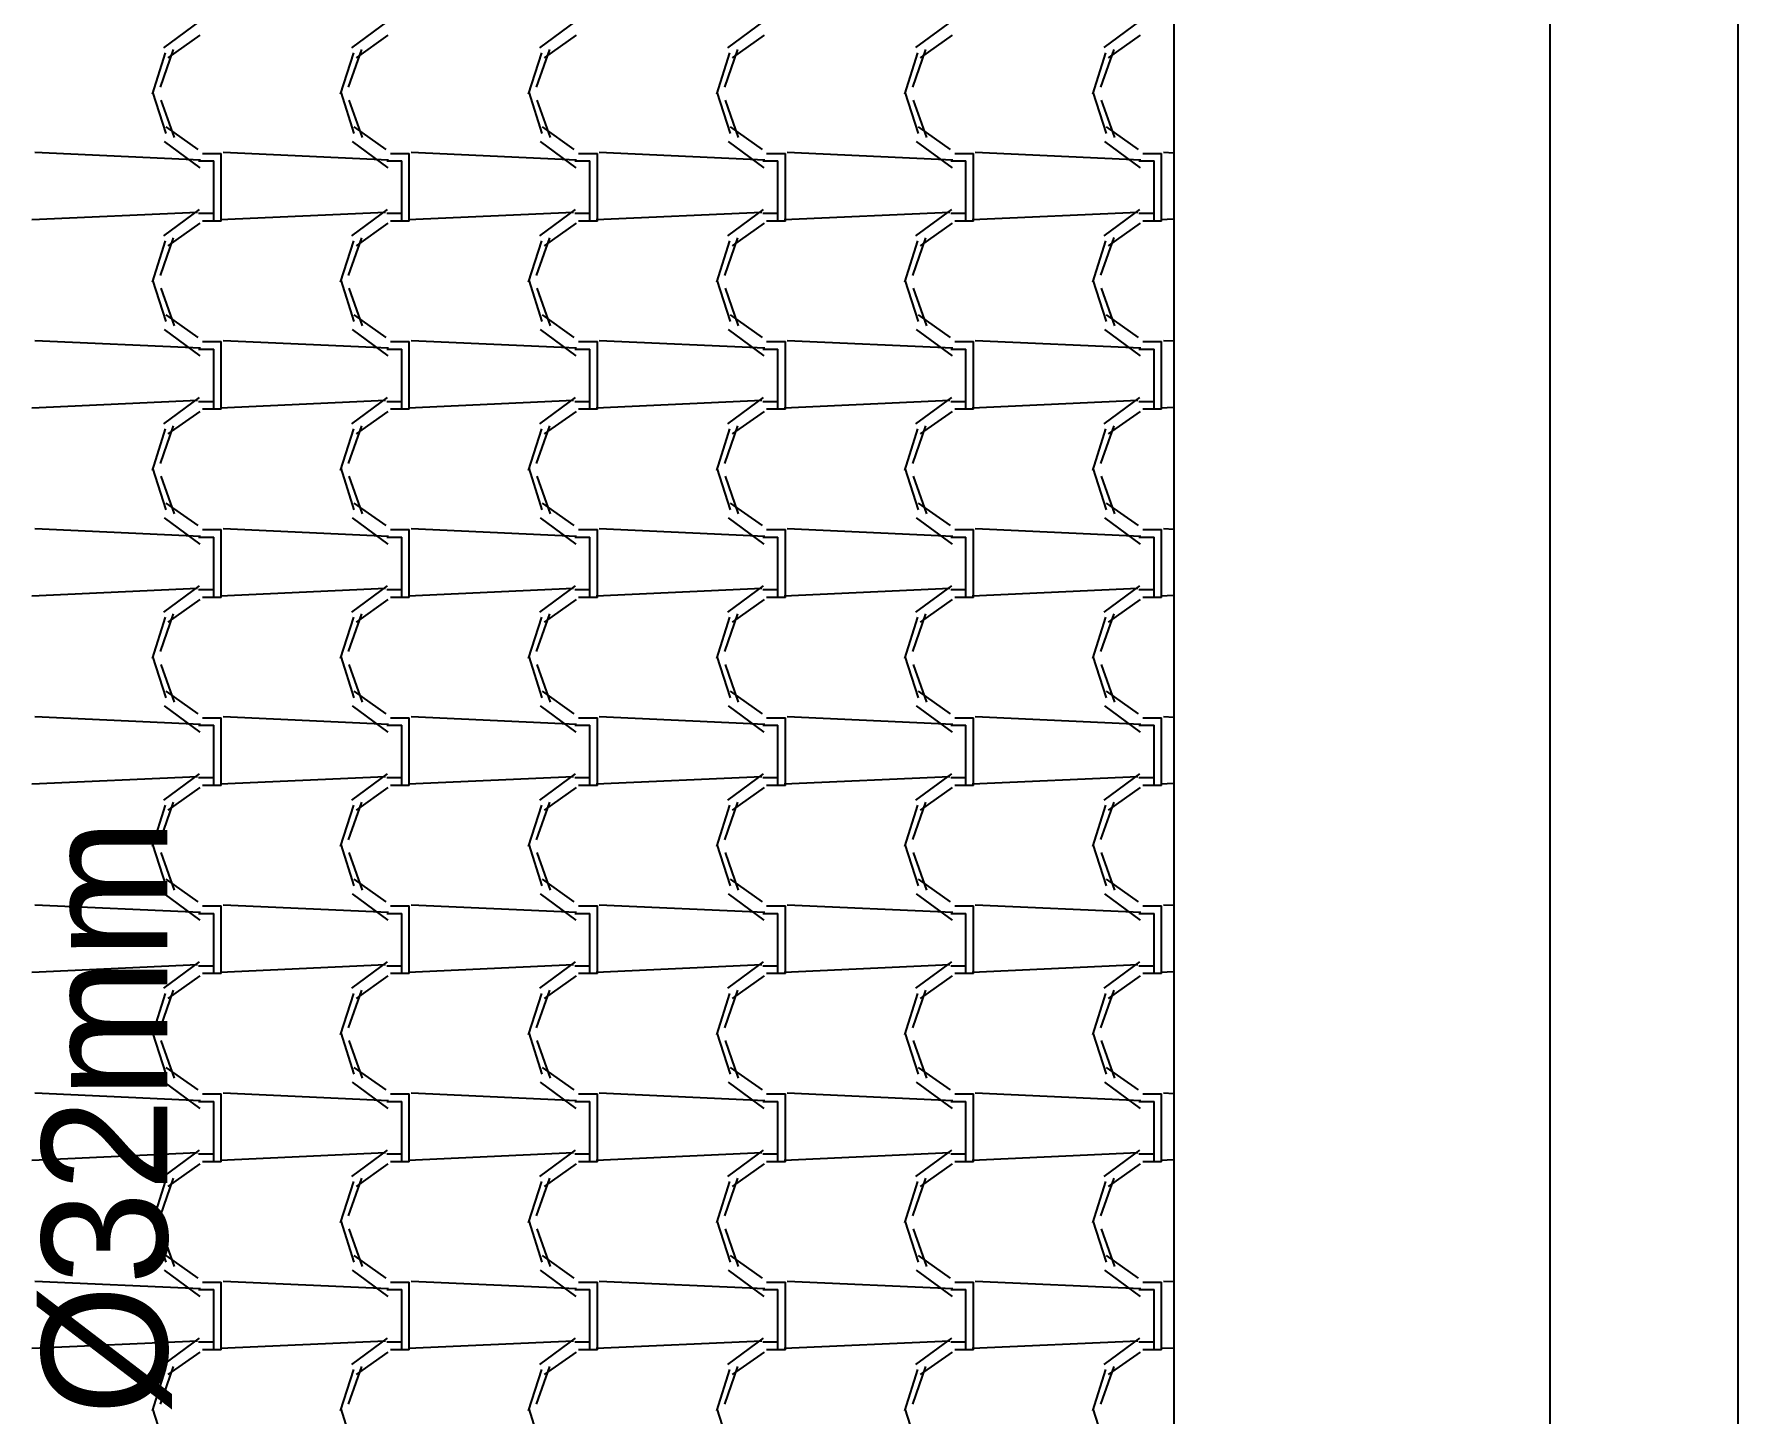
# Model space of a CAD drawing. Header units: millimetres. Extents: x -336 to -33, y -135 to 770.
# Drawn here: x -302.776 to -300.058, y 729.407 to 731.607 of the extents above; entities that cross this region are included whole.
import ezdxf
from ezdxf.enums import TextEntityAlignment as Align

# ---------------------------------------------------------------- set-up
doc = ezdxf.new("R2010")
doc.units = ezdxf.units.MM
doc.header["$LTSCALE"] = 50
doc.header["$MEASUREMENT"] = 0
doc.layers.add('-HIDRO', color=8, linetype='CONTINUOUS')
doc.layers.add('TEXTO', color=4, linetype='CONTINUOUS')

msp = doc.modelspace()

# ---------------------------------------------------------------- linework, layer by layer
at = {"layer": '-HIDRO', "linetype": 'Continuous'}
for p, q in [((-300.058, 733.1161), (-300.058, 726.4028)), ((-300.958, 732.8161), (-300.958, 719.1028)), ((-300.358, 732.8161), (-300.358, 719.1028)), ((-302.5127, 731.6274), (-302.5697, 731.5854)), ((-302.2127, 731.6274), (-302.2697, 731.5854)), ((-301.9127, 731.6274), (-301.9697, 731.5854)), ((-301.6127, 731.6274), (-301.6697, 731.5854)), ((-301.3127, 731.6275), (-301.3697, 731.5855)), ((-301.0127, 731.6275), (-301.0697, 731.5855)), ((-302.5114, 731.6054), (-302.5624, 731.5694)), ((-302.2114, 731.6054), (-302.2624, 731.5694)), ((-301.9114, 731.6054), (-301.9624, 731.5694)), ((-301.6114, 731.6054), (-301.6624, 731.5694)), ((-301.3114, 731.6054), (-301.3624, 731.5694)), ((-301.0114, 731.6054), (-301.0624, 731.5694)), ((-302.5666, 731.5774), (-302.5876, 731.5114)), ((-302.5538, 731.5824), (-302.5748, 731.5224)), ((-302.2666, 731.5774), (-302.2876, 731.5114)), ((-302.2538, 731.5824), (-302.2748, 731.5224)), ((-301.9666, 731.5774), (-301.9876, 731.5114)), ((-301.9538, 731.5824), (-301.9748, 731.5224)), ((-301.6666, 731.5774), (-301.6876, 731.5114)), ((-301.6538, 731.5824), (-301.6748, 731.5224)), ((-301.3666, 731.5774), (-301.3876, 731.5114)), ((-301.3538, 731.5824), (-301.3748, 731.5224)), ((-301.0666, 731.5774), (-301.0876, 731.5114)), ((-301.0538, 731.5824), (-301.0748, 731.5224)), ((-302.5868, 731.5147), (-302.5658, 731.4487)), ((-302.2868, 731.5147), (-302.2658, 731.4487)), ((-301.9868, 731.5147), (-301.9658, 731.4487)), ((-301.6868, 731.5147), (-301.6658, 731.4487)), ((-301.3868, 731.5147), (-301.3658, 731.4487)), ((-301.0868, 731.5147), (-301.0658, 731.4487)), ((-302.5737, 731.502), (-302.5527, 731.442)), ((-302.2737, 731.502), (-302.2527, 731.442)), ((-301.9737, 731.502), (-301.9527, 731.442)), ((-301.6737, 731.502), (-301.6527, 731.442)), ((-301.3736, 731.502), (-301.3526, 731.442)), ((-301.0736, 731.502), (-301.0526, 731.442)), ((-302.5657, 731.4593), (-302.5147, 731.4233)), ((-302.2657, 731.4593), (-302.2147, 731.4233)), ((-301.9657, 731.4593), (-301.9147, 731.4233)), ((-301.6657, 731.4593), (-301.6147, 731.4233)), ((-301.3657, 731.4593), (-301.3147, 731.4233)), ((-301.0657, 731.4593), (-301.0147, 731.4233)), ((-302.5686, 731.4359), (-302.5116, 731.3939)), ((-302.2686, 731.4359), (-302.2116, 731.3939)), ((-301.9686, 731.4359), (-301.9116, 731.3939)), ((-301.6686, 731.4359), (-301.6116, 731.3939)), ((-301.3686, 731.4359), (-301.3116, 731.3939)), ((-301.0686, 731.4359), (-301.0116, 731.3939)), ((-302.5105, 731.4061), (-302.7745, 731.4181)), ((-302.5134, 731.4049), (-302.4894, 731.4049)), ((-302.5074, 731.4169), (-302.4774, 731.4169)), ((-302.4894, 731.3209), (-302.4894, 731.4049)), ((-302.4774, 731.3209), (-302.4774, 731.4169)), ((-302.2105, 731.4061), (-302.4745, 731.4181)), ((-302.2134, 731.4049), (-302.1894, 731.4049)), ((-302.2074, 731.4169), (-302.1774, 731.4169)), ((-302.1894, 731.3209), (-302.1894, 731.4049)), ((-302.1774, 731.3209), (-302.1774, 731.4169)), ((-301.9105, 731.4061), (-302.1745, 731.4181)), ((-301.9134, 731.4049), (-301.8894, 731.4049)), ((-301.9074, 731.4169), (-301.8774, 731.4169)), ((-301.8894, 731.3209), (-301.8894, 731.4049)), ((-301.8774, 731.3209), (-301.8774, 731.4169)), ((-301.6105, 731.4061), (-301.8745, 731.4181)), ((-301.6134, 731.4049), (-301.5894, 731.4049)), ((-301.6074, 731.4169), (-301.5774, 731.4169)), ((-301.5894, 731.3209), (-301.5894, 731.4049)), ((-301.5774, 731.3209), (-301.5774, 731.4169)), ((-301.3105, 731.4061), (-301.5745, 731.4181)), ((-301.3134, 731.4049), (-301.2894, 731.4049)), ((-301.3074, 731.4169), (-301.2774, 731.4169)), ((-301.2894, 731.3209), (-301.2894, 731.4049)), ((-301.2774, 731.3209), (-301.2774, 731.4169)), ((-301.0105, 731.4061), (-301.2745, 731.4181)), ((-301.0134, 731.4049), (-300.9894, 731.4049)), ((-301.0074, 731.4169), (-300.9774, 731.4169)), ((-300.9894, 731.3209), (-300.9894, 731.4049)), ((-300.9774, 731.3209), (-300.9774, 731.4169)), ((-300.958, 731.4173), (-300.9745, 731.4181)), ((-302.5153, 731.3228), (-302.7793, 731.3108)), ((-302.5127, 731.3274), (-302.5697, 731.2854)), ((-302.4894, 731.3209), (-302.5134, 731.3209)), ((-302.4894, 731.3089), (-302.4894, 731.3209)), ((-302.2153, 731.3228), (-302.4793, 731.3108)), ((-302.4774, 731.3089), (-302.4774, 731.3209)), ((-302.2127, 731.3274), (-302.2697, 731.2854)), ((-302.1894, 731.3209), (-302.2134, 731.3209)), ((-302.1894, 731.3089), (-302.1894, 731.3209)), ((-301.9153, 731.3228), (-302.1793, 731.3108)), ((-302.1774, 731.3089), (-302.1774, 731.3209)), ((-301.9127, 731.3274), (-301.9697, 731.2854)), ((-301.8894, 731.3209), (-301.9134, 731.3209)), ((-301.8894, 731.3089), (-301.8894, 731.3209)), ((-301.6153, 731.3228), (-301.8793, 731.3108)), ((-301.8774, 731.3089), (-301.8774, 731.3209)), ((-301.6127, 731.3275), (-301.6697, 731.2855)), ((-301.5894, 731.3209), (-301.6134, 731.3209)), ((-301.5894, 731.3089), (-301.5894, 731.3209)), ((-301.3153, 731.3228), (-301.5793, 731.3108)), ((-301.5774, 731.3089), (-301.5774, 731.3209)), ((-301.3127, 731.3275), (-301.3697, 731.2855)), ((-301.2894, 731.3209), (-301.3134, 731.3209)), ((-301.2894, 731.3089), (-301.2894, 731.3209)), ((-301.0153, 731.3228), (-301.2793, 731.3108)), ((-301.2774, 731.3089), (-301.2774, 731.3209)), ((-301.0127, 731.3275), (-301.0697, 731.2855)), ((-300.9894, 731.3209), (-301.0134, 731.3209)), ((-300.9894, 731.3089), (-300.9894, 731.3209)), ((-300.9774, 731.3089), (-300.9774, 731.3209)), ((-302.5114, 731.3054), (-302.5624, 731.2694)), ((-302.4774, 731.3089), (-302.5074, 731.3089)), ((-302.2114, 731.3054), (-302.2624, 731.2694)), ((-302.1774, 731.3089), (-302.2074, 731.3089)), ((-301.9114, 731.3054), (-301.9624, 731.2694)), ((-301.8774, 731.3089), (-301.9074, 731.3089)), ((-301.6114, 731.3054), (-301.6624, 731.2694)), ((-301.5774, 731.3089), (-301.6074, 731.3089)), ((-301.3114, 731.3054), (-301.3624, 731.2694)), ((-301.2774, 731.3089), (-301.3074, 731.3089)), ((-301.0114, 731.3054), (-301.0624, 731.2694)), ((-300.9774, 731.3089), (-301.0074, 731.3089)), ((-300.958, 731.3118), (-300.9793, 731.3108)), ((-302.5666, 731.2774), (-302.5876, 731.2114)), ((-302.5538, 731.2824), (-302.5748, 731.2224)), ((-302.2666, 731.2774), (-302.2876, 731.2114)), ((-302.2538, 731.2824), (-302.2748, 731.2224)), ((-301.9666, 731.2774), (-301.9876, 731.2114)), ((-301.9538, 731.2824), (-301.9748, 731.2224)), ((-301.6666, 731.2774), (-301.6876, 731.2114)), ((-301.6538, 731.2824), (-301.6748, 731.2224)), ((-301.3666, 731.2774), (-301.3876, 731.2114)), ((-301.3538, 731.2824), (-301.3748, 731.2224)), ((-301.0666, 731.2774), (-301.0876, 731.2114)), ((-301.0538, 731.2825), (-301.0748, 731.2225)), ((-302.5868, 731.2147), (-302.5658, 731.1487)), ((-302.2868, 731.2147), (-302.2658, 731.1487)), ((-301.9868, 731.2147), (-301.9658, 731.1487)), ((-301.6868, 731.2147), (-301.6658, 731.1487)), ((-301.3868, 731.2147), (-301.3658, 731.1487)), ((-301.0868, 731.2147), (-301.0658, 731.1487)), ((-302.5737, 731.202), (-302.5527, 731.142)), ((-302.2737, 731.202), (-302.2527, 731.142)), ((-301.9737, 731.202), (-301.9527, 731.142)), ((-301.6737, 731.202), (-301.6527, 731.142)), ((-301.3736, 731.202), (-301.3526, 731.142)), ((-301.0736, 731.202), (-301.0526, 731.142)), ((-302.5657, 731.1593), (-302.5147, 731.1233)), ((-302.2657, 731.1593), (-302.2147, 731.1233)), ((-301.9657, 731.1593), (-301.9147, 731.1233)), ((-301.6657, 731.1593), (-301.6147, 731.1233)), ((-301.3657, 731.1593), (-301.3147, 731.1233)), ((-301.0657, 731.1593), (-301.0147, 731.1233)), ((-302.5686, 731.1359), (-302.5116, 731.0939)), ((-302.2686, 731.1359), (-302.2116, 731.0939)), ((-301.9686, 731.1359), (-301.9116, 731.0939)), ((-301.6686, 731.1359), (-301.6116, 731.0939)), ((-301.3686, 731.1359), (-301.3116, 731.0939)), ((-301.0686, 731.1359), (-301.0116, 731.0939)), ((-302.5105, 731.1061), (-302.7745, 731.1181)), ((-302.5134, 731.1049), (-302.4894, 731.1049)), ((-302.5074, 731.1169), (-302.4774, 731.1169)), ((-302.4894, 731.0209), (-302.4894, 731.1049)), ((-302.4774, 731.0209), (-302.4774, 731.1169)), ((-302.2105, 731.1061), (-302.4745, 731.1181)), ((-302.2134, 731.1049), (-302.1894, 731.1049)), ((-302.2074, 731.1169), (-302.1774, 731.1169)), ((-302.1894, 731.0209), (-302.1894, 731.1049)), ((-302.1774, 731.0209), (-302.1774, 731.1169)), ((-301.9105, 731.1061), (-302.1745, 731.1181)), ((-301.9134, 731.1049), (-301.8894, 731.1049)), ((-301.9074, 731.1169), (-301.8774, 731.1169)), ((-301.8894, 731.0209), (-301.8894, 731.1049)), ((-301.8774, 731.0209), (-301.8774, 731.1169)), ((-301.6105, 731.1061), (-301.8745, 731.1181)), ((-301.6134, 731.1049), (-301.5894, 731.1049)), ((-301.6074, 731.1169), (-301.5774, 731.1169)), ((-301.5894, 731.0209), (-301.5894, 731.1049)), ((-301.5774, 731.0209), (-301.5774, 731.1169)), ((-301.3105, 731.1061), (-301.5745, 731.1181)), ((-301.3134, 731.1049), (-301.2894, 731.1049)), ((-301.3074, 731.1169), (-301.2774, 731.1169)), ((-301.2894, 731.0209), (-301.2894, 731.1049)), ((-301.2774, 731.0209), (-301.2774, 731.1169)), ((-301.0105, 731.1061), (-301.2745, 731.1181)), ((-301.0134, 731.1049), (-300.9894, 731.1049)), ((-301.0074, 731.1169), (-300.9774, 731.1169)), ((-300.9894, 731.0209), (-300.9894, 731.1049)), ((-300.9774, 731.0209), (-300.9774, 731.1169)), ((-300.958, 731.1173), (-300.9745, 731.1181)), ((-302.5153, 731.0228), (-302.7793, 731.0108)), ((-302.5127, 731.0274), (-302.5697, 730.9854)), ((-302.4894, 731.0209), (-302.5134, 731.0209)), ((-302.4894, 731.0089), (-302.4894, 731.0209)), ((-302.2153, 731.0228), (-302.4793, 731.0108)), ((-302.4774, 731.0089), (-302.4774, 731.0209)), ((-302.2127, 731.0274), (-302.2697, 730.9854)), ((-302.1894, 731.0209), (-302.2134, 731.0209)), ((-302.1894, 731.0089), (-302.1894, 731.0209)), ((-301.9153, 731.0228), (-302.1793, 731.0108)), ((-302.1774, 731.0089), (-302.1774, 731.0209)), ((-301.9127, 731.0275), (-301.9697, 730.9855)), ((-301.8894, 731.0209), (-301.9134, 731.0209)), ((-301.8894, 731.0089), (-301.8894, 731.0209)), ((-301.6153, 731.0228), (-301.8793, 731.0108)), ((-301.8774, 731.0089), (-301.8774, 731.0209)), ((-301.6127, 731.0275), (-301.6697, 730.9855)), ((-301.5894, 731.0209), (-301.6134, 731.0209)), ((-301.5894, 731.0089), (-301.5894, 731.0209)), ((-301.3153, 731.0228), (-301.5793, 731.0108)), ((-301.5774, 731.0089), (-301.5774, 731.0209)), ((-301.3127, 731.0275), (-301.3697, 730.9855)), ((-301.2894, 731.0209), (-301.3134, 731.0209)), ((-301.2894, 731.0089), (-301.2894, 731.0209)), ((-301.0153, 731.0228), (-301.2793, 731.0108)), ((-301.2774, 731.0089), (-301.2774, 731.0209)), ((-301.0127, 731.0275), (-301.0697, 730.9855)), ((-300.9894, 731.0209), (-301.0134, 731.0209)), ((-300.9894, 731.0089), (-300.9894, 731.0209)), ((-300.9774, 731.0089), (-300.9774, 731.0209)), ((-302.5114, 731.0054), (-302.5624, 730.9694)), ((-302.4774, 731.0089), (-302.5074, 731.0089)), ((-302.2114, 731.0054), (-302.2624, 730.9694)), ((-302.1774, 731.0089), (-302.2074, 731.0089)), ((-301.9114, 731.0054), (-301.9624, 730.9694)), ((-301.8774, 731.0089), (-301.9074, 731.0089)), ((-301.6114, 731.0054), (-301.6624, 730.9694)), ((-301.5774, 731.0089), (-301.6074, 731.0089)), ((-301.3114, 731.0054), (-301.3624, 730.9694)), ((-301.2774, 731.0089), (-301.3074, 731.0089)), ((-301.0114, 731.0054), (-301.0624, 730.9694)), ((-300.9774, 731.0089), (-301.0074, 731.0089)), ((-300.958, 731.0118), (-300.9793, 731.0108)), ((-302.5666, 730.9774), (-302.5876, 730.9114)), ((-302.5538, 730.9824), (-302.5748, 730.9224)), ((-302.2666, 730.9774), (-302.2876, 730.9114)), ((-302.2538, 730.9824), (-302.2748, 730.9224)), ((-301.9666, 730.9774), (-301.9876, 730.9114)), ((-301.9538, 730.9824), (-301.9748, 730.9224)), ((-301.6666, 730.9774), (-301.6876, 730.9114)), ((-301.6538, 730.9824), (-301.6748, 730.9224)), ((-301.3666, 730.9774), (-301.3876, 730.9114)), ((-301.3538, 730.9824), (-301.3748, 730.9224)), ((-301.0666, 730.9774), (-301.0876, 730.9114)), ((-301.0538, 730.9825), (-301.0748, 730.9225)), ((-302.5868, 730.9147), (-302.5658, 730.8487)), ((-302.2868, 730.9147), (-302.2658, 730.8487)), ((-301.9868, 730.9147), (-301.9658, 730.8487)), ((-301.6868, 730.9147), (-301.6658, 730.8487)), ((-301.3868, 730.9147), (-301.3658, 730.8487)), ((-301.0868, 730.9147), (-301.0658, 730.8487)), ((-302.5737, 730.902), (-302.5527, 730.842)), ((-302.2737, 730.902), (-302.2527, 730.842)), ((-301.9737, 730.902), (-301.9527, 730.842)), ((-301.6737, 730.902), (-301.6527, 730.842)), ((-301.3736, 730.902), (-301.3526, 730.842)), ((-301.0736, 730.902), (-301.0526, 730.842)), ((-302.5657, 730.8593), (-302.5147, 730.8233)), ((-302.2657, 730.8593), (-302.2147, 730.8233)), ((-301.9657, 730.8593), (-301.9147, 730.8233)), ((-301.6657, 730.8593), (-301.6147, 730.8233)), ((-301.3657, 730.8593), (-301.3147, 730.8233)), ((-301.0657, 730.8593), (-301.0147, 730.8233)), ((-302.5686, 730.8359), (-302.5116, 730.7939)), ((-302.2686, 730.8359), (-302.2116, 730.7939)), ((-301.9686, 730.8359), (-301.9116, 730.7939)), ((-301.6686, 730.8359), (-301.6116, 730.7939)), ((-301.3686, 730.8359), (-301.3116, 730.7939)), ((-301.0686, 730.8359), (-301.0116, 730.7939)), ((-302.5105, 730.8061), (-302.7745, 730.8181)), ((-302.5134, 730.8049), (-302.4894, 730.8049)), ((-302.5074, 730.8169), (-302.4774, 730.8169)), ((-302.4894, 730.7209), (-302.4894, 730.8049)), ((-302.4774, 730.7209), (-302.4774, 730.8169)), ((-302.2105, 730.8061), (-302.4745, 730.8181)), ((-302.2134, 730.8049), (-302.1894, 730.8049)), ((-302.2074, 730.8169), (-302.1774, 730.8169)), ((-302.1894, 730.7209), (-302.1894, 730.8049)), ((-302.1774, 730.7209), (-302.1774, 730.8169)), ((-301.9105, 730.8061), (-302.1745, 730.8181)), ((-301.9134, 730.8049), (-301.8894, 730.8049)), ((-301.9074, 730.8169), (-301.8774, 730.8169)), ((-301.8894, 730.7209), (-301.8894, 730.8049)), ((-301.8774, 730.7209), (-301.8774, 730.8169)), ((-301.6105, 730.8061), (-301.8745, 730.8181)), ((-301.6134, 730.8049), (-301.5894, 730.8049)), ((-301.6074, 730.8169), (-301.5774, 730.8169)), ((-301.5894, 730.7209), (-301.5894, 730.8049)), ((-301.5774, 730.7209), (-301.5774, 730.8169)), ((-301.3105, 730.8061), (-301.5745, 730.8181)), ((-301.3134, 730.8049), (-301.2894, 730.8049)), ((-301.3074, 730.8169), (-301.2774, 730.8169)), ((-301.2894, 730.7209), (-301.2894, 730.8049)), ((-301.2774, 730.7209), (-301.2774, 730.8169)), ((-301.0105, 730.8061), (-301.2745, 730.8181)), ((-301.0134, 730.8049), (-300.9894, 730.8049)), ((-301.0074, 730.8169), (-300.9774, 730.8169)), ((-300.9894, 730.7209), (-300.9894, 730.8049)), ((-300.9774, 730.7209), (-300.9774, 730.8169)), ((-300.958, 730.8173), (-300.9745, 730.8181)), ((-302.5153, 730.7228), (-302.7793, 730.7108)), ((-302.5127, 730.7275), (-302.5697, 730.6855)), ((-302.4894, 730.7209), (-302.5134, 730.7209)), ((-302.4894, 730.7089), (-302.4894, 730.7209)), ((-302.2153, 730.7228), (-302.4793, 730.7108)), ((-302.4774, 730.7089), (-302.4774, 730.7209)), ((-302.2127, 730.7275), (-302.2697, 730.6855)), ((-302.1894, 730.7209), (-302.2134, 730.7209)), ((-302.1894, 730.7089), (-302.1894, 730.7209)), ((-301.9153, 730.7228), (-302.1793, 730.7108)), ((-302.1774, 730.7089), (-302.1774, 730.7209)), ((-301.9127, 730.7275), (-301.9697, 730.6855)), ((-301.8894, 730.7209), (-301.9134, 730.7209)), ((-301.8894, 730.7089), (-301.8894, 730.7209)), ((-301.6153, 730.7228), (-301.8793, 730.7108)), ((-301.8774, 730.7089), (-301.8774, 730.7209)), ((-301.6127, 730.7275), (-301.6697, 730.6855)), ((-301.5894, 730.7209), (-301.6134, 730.7209)), ((-301.5894, 730.7089), (-301.5894, 730.7209)), ((-301.3153, 730.7228), (-301.5793, 730.7108)), ((-301.5774, 730.7089), (-301.5774, 730.7209)), ((-301.3127, 730.7275), (-301.3697, 730.6855)), ((-301.2894, 730.7209), (-301.3134, 730.7209)), ((-301.2894, 730.7089), (-301.2894, 730.7209)), ((-301.0153, 730.7228), (-301.2793, 730.7108)), ((-301.2774, 730.7089), (-301.2774, 730.7209)), ((-301.0127, 730.7275), (-301.0697, 730.6855)), ((-300.9894, 730.7209), (-301.0134, 730.7209)), ((-300.9894, 730.7089), (-300.9894, 730.7209)), ((-300.9774, 730.7089), (-300.9774, 730.7209)), ((-302.5114, 730.7054), (-302.5624, 730.6694)), ((-302.4774, 730.7089), (-302.5074, 730.7089)), ((-302.2114, 730.7054), (-302.2624, 730.6694)), ((-302.1774, 730.7089), (-302.2074, 730.7089)), ((-301.9114, 730.7054), (-301.9624, 730.6694)), ((-301.8774, 730.7089), (-301.9074, 730.7089)), ((-301.6114, 730.7054), (-301.6624, 730.6694)), ((-301.5774, 730.7089), (-301.6074, 730.7089)), ((-301.3114, 730.7054), (-301.3624, 730.6694)), ((-301.2774, 730.7089), (-301.3074, 730.7089)), ((-301.0114, 730.7054), (-301.0624, 730.6694)), ((-300.9774, 730.7089), (-301.0074, 730.7089)), ((-300.958, 730.7118), (-300.9793, 730.7108)), ((-302.5666, 730.6774), (-302.5876, 730.6114)), ((-302.5538, 730.6824), (-302.5748, 730.6224)), ((-302.2666, 730.6774), (-302.2876, 730.6114)), ((-302.2538, 730.6824), (-302.2748, 730.6224)), ((-301.9666, 730.6774), (-301.9876, 730.6114)), ((-301.9538, 730.6824), (-301.9748, 730.6224)), ((-301.6666, 730.6774), (-301.6876, 730.6114)), ((-301.6538, 730.6824), (-301.6748, 730.6224)), ((-301.3666, 730.6774), (-301.3876, 730.6114)), ((-301.3538, 730.6824), (-301.3748, 730.6224)), ((-301.0666, 730.6774), (-301.0876, 730.6114)), ((-301.0538, 730.6825), (-301.0748, 730.6225)), ((-302.5868, 730.6147), (-302.5658, 730.5487)), ((-302.2868, 730.6147), (-302.2658, 730.5487)), ((-301.9868, 730.6147), (-301.9658, 730.5487)), ((-301.6868, 730.6147), (-301.6658, 730.5487)), ((-301.3868, 730.6147), (-301.3658, 730.5487)), ((-301.0868, 730.6147), (-301.0658, 730.5487)), ((-302.5737, 730.602), (-302.5527, 730.542)), ((-302.2737, 730.602), (-302.2527, 730.542)), ((-301.9737, 730.602), (-301.9527, 730.542)), ((-301.6737, 730.602), (-301.6527, 730.542)), ((-301.3736, 730.602), (-301.3526, 730.542)), ((-301.0736, 730.602), (-301.0526, 730.542)), ((-302.5657, 730.5593), (-302.5147, 730.5233)), ((-302.2657, 730.5593), (-302.2147, 730.5233)), ((-301.9657, 730.5593), (-301.9147, 730.5233)), ((-301.6657, 730.5593), (-301.6147, 730.5233)), ((-301.3657, 730.5593), (-301.3147, 730.5233)), ((-301.0657, 730.5593), (-301.0147, 730.5233)), ((-302.5686, 730.5359), (-302.5116, 730.4939)), ((-302.2686, 730.5359), (-302.2116, 730.4939)), ((-301.9686, 730.5359), (-301.9116, 730.4939)), ((-301.6686, 730.5359), (-301.6116, 730.4939)), ((-301.3686, 730.5359), (-301.3116, 730.4939)), ((-301.0686, 730.5359), (-301.0116, 730.4939)), ((-302.5105, 730.5061), (-302.7745, 730.5181)), ((-302.5134, 730.5049), (-302.4894, 730.5049)), ((-302.5074, 730.5169), (-302.4774, 730.5169)), ((-302.4894, 730.4209), (-302.4894, 730.5049)), ((-302.4774, 730.4209), (-302.4774, 730.5169)), ((-302.2105, 730.5061), (-302.4745, 730.5181)), ((-302.2134, 730.5049), (-302.1894, 730.5049)), ((-302.2074, 730.5169), (-302.1774, 730.5169)), ((-302.1894, 730.4209), (-302.1894, 730.5049)), ((-302.1774, 730.4209), (-302.1774, 730.5169)), ((-301.9105, 730.5061), (-302.1745, 730.5181)), ((-301.9134, 730.5049), (-301.8894, 730.5049)), ((-301.9074, 730.5169), (-301.8774, 730.5169)), ((-301.8894, 730.4209), (-301.8894, 730.5049)), ((-301.8774, 730.4209), (-301.8774, 730.5169)), ((-301.6105, 730.5061), (-301.8745, 730.5181)), ((-301.6134, 730.5049), (-301.5894, 730.5049)), ((-301.6074, 730.5169), (-301.5774, 730.5169)), ((-301.5894, 730.4209), (-301.5894, 730.5049)), ((-301.5774, 730.4209), (-301.5774, 730.5169)), ((-301.3105, 730.5061), (-301.5745, 730.5181)), ((-301.3134, 730.5049), (-301.2894, 730.5049)), ((-301.3074, 730.5169), (-301.2774, 730.5169)), ((-301.2894, 730.4209), (-301.2894, 730.5049)), ((-301.2774, 730.4209), (-301.2774, 730.5169)), ((-301.0105, 730.5061), (-301.2745, 730.5181)), ((-301.0134, 730.5049), (-300.9894, 730.5049)), ((-301.0074, 730.5169), (-300.9774, 730.5169)), ((-300.9894, 730.4209), (-300.9894, 730.5049)), ((-300.9774, 730.4209), (-300.9774, 730.5169)), ((-300.958, 730.5173), (-300.9745, 730.5181)), ((-302.5153, 730.4228), (-302.7793, 730.4108)), ((-302.5127, 730.4275), (-302.5697, 730.3855)), ((-302.4894, 730.4209), (-302.5134, 730.4209)), ((-302.4894, 730.4089), (-302.4894, 730.4209)), ((-302.2153, 730.4228), (-302.4793, 730.4108)), ((-302.4774, 730.4089), (-302.4774, 730.4209)), ((-302.2127, 730.4275), (-302.2697, 730.3855)), ((-302.1894, 730.4209), (-302.2134, 730.4209)), ((-302.1894, 730.4089), (-302.1894, 730.4209)), ((-301.9153, 730.4228), (-302.1793, 730.4108)), ((-302.1774, 730.4089), (-302.1774, 730.4209)), ((-301.9127, 730.4275), (-301.9697, 730.3855)), ((-301.8894, 730.4209), (-301.9134, 730.4209)), ((-301.8894, 730.4089), (-301.8894, 730.4209)), ((-301.6153, 730.4228), (-301.8793, 730.4108)), ((-301.8774, 730.4089), (-301.8774, 730.4209)), ((-301.6127, 730.4275), (-301.6697, 730.3855)), ((-301.5894, 730.4209), (-301.6134, 730.4209)), ((-301.5894, 730.4089), (-301.5894, 730.4209)), ((-301.3153, 730.4228), (-301.5793, 730.4108)), ((-301.5774, 730.4089), (-301.5774, 730.4209)), ((-301.3127, 730.4275), (-301.3697, 730.3855)), ((-301.2894, 730.4209), (-301.3134, 730.4209)), ((-301.2894, 730.4089), (-301.2894, 730.4209)), ((-301.0153, 730.4228), (-301.2793, 730.4108)), ((-301.2774, 730.4089), (-301.2774, 730.4209)), ((-301.0127, 730.4275), (-301.0697, 730.3855)), ((-300.9894, 730.4209), (-301.0134, 730.4209)), ((-300.9894, 730.4089), (-300.9894, 730.4209)), ((-300.9774, 730.4089), (-300.9774, 730.4209)), ((-302.5114, 730.4054), (-302.5624, 730.3694)), ((-302.4774, 730.4089), (-302.5074, 730.4089)), ((-302.2114, 730.4054), (-302.2624, 730.3694)), ((-302.1774, 730.4089), (-302.2074, 730.4089)), ((-301.9114, 730.4054), (-301.9624, 730.3694)), ((-301.8774, 730.4089), (-301.9074, 730.4089)), ((-301.6114, 730.4054), (-301.6624, 730.3694)), ((-301.5774, 730.4089), (-301.6074, 730.4089)), ((-301.3114, 730.4054), (-301.3624, 730.3694)), ((-301.2774, 730.4089), (-301.3074, 730.4089)), ((-301.0114, 730.4054), (-301.0624, 730.3694)), ((-300.9774, 730.4089), (-301.0074, 730.4089)), ((-300.958, 730.4118), (-300.9793, 730.4108)), ((-302.5666, 730.3774), (-302.5876, 730.3114)), ((-302.5538, 730.3824), (-302.5748, 730.3224)), ((-302.2666, 730.3774), (-302.2876, 730.3114)), ((-302.2538, 730.3824), (-302.2748, 730.3224)), ((-301.9666, 730.3774), (-301.9876, 730.3114)), ((-301.9538, 730.3824), (-301.9748, 730.3224)), ((-301.6666, 730.3774), (-301.6876, 730.3114)), ((-301.6538, 730.3824), (-301.6748, 730.3224)), ((-301.3666, 730.3774), (-301.3876, 730.3114)), ((-301.3538, 730.3824), (-301.3748, 730.3225)), ((-301.0666, 730.3774), (-301.0876, 730.3114)), ((-301.0538, 730.3825), (-301.0748, 730.3225)), ((-302.5868, 730.3147), (-302.5658, 730.2487)), ((-302.2868, 730.3147), (-302.2658, 730.2487)), ((-301.9868, 730.3147), (-301.9658, 730.2487)), ((-301.6868, 730.3147), (-301.6658, 730.2487)), ((-301.3868, 730.3147), (-301.3658, 730.2487)), ((-301.0868, 730.3147), (-301.0658, 730.2487)), ((-302.5737, 730.302), (-302.5527, 730.242)), ((-302.2737, 730.302), (-302.2527, 730.242)), ((-301.9737, 730.302), (-301.9527, 730.242)), ((-301.6737, 730.302), (-301.6527, 730.242)), ((-301.3736, 730.302), (-301.3526, 730.242)), ((-301.0736, 730.302), (-301.0526, 730.242)), ((-302.5657, 730.2593), (-302.5147, 730.2233)), ((-302.2657, 730.2593), (-302.2147, 730.2233)), ((-301.9657, 730.2593), (-301.9147, 730.2233)), ((-301.6657, 730.2593), (-301.6147, 730.2233)), ((-301.3657, 730.2593), (-301.3147, 730.2233)), ((-301.0657, 730.2593), (-301.0147, 730.2233)), ((-302.5686, 730.2359), (-302.5116, 730.1939)), ((-302.2686, 730.2359), (-302.2116, 730.1939)), ((-301.9686, 730.2359), (-301.9116, 730.1939)), ((-301.6686, 730.2359), (-301.6116, 730.1939)), ((-301.3686, 730.2359), (-301.3116, 730.1939)), ((-301.0686, 730.2359), (-301.0116, 730.1939)), ((-302.5105, 730.2061), (-302.7745, 730.2181)), ((-302.5134, 730.2049), (-302.4894, 730.2049)), ((-302.5074, 730.2169), (-302.4774, 730.2169)), ((-302.4894, 730.1209), (-302.4894, 730.2049)), ((-302.4774, 730.1209), (-302.4774, 730.2169)), ((-302.2105, 730.2061), (-302.4745, 730.2181)), ((-302.2134, 730.2049), (-302.1894, 730.2049)), ((-302.2074, 730.2169), (-302.1774, 730.2169)), ((-302.1894, 730.1209), (-302.1894, 730.2049)), ((-302.1774, 730.1209), (-302.1774, 730.2169)), ((-301.9105, 730.2061), (-302.1745, 730.2181)), ((-301.9134, 730.2049), (-301.8894, 730.2049)), ((-301.9074, 730.2169), (-301.8774, 730.2169)), ((-301.8894, 730.1209), (-301.8894, 730.2049)), ((-301.8774, 730.1209), (-301.8774, 730.2169)), ((-301.6105, 730.2061), (-301.8745, 730.2181)), ((-301.6134, 730.2049), (-301.5894, 730.2049)), ((-301.6074, 730.2169), (-301.5774, 730.2169)), ((-301.5894, 730.1209), (-301.5894, 730.2049)), ((-301.5774, 730.1209), (-301.5774, 730.2169)), ((-301.3105, 730.2061), (-301.5745, 730.2181)), ((-301.3134, 730.2049), (-301.2894, 730.2049)), ((-301.3074, 730.2169), (-301.2774, 730.2169)), ((-301.2894, 730.1209), (-301.2894, 730.2049)), ((-301.2774, 730.1209), (-301.2774, 730.2169)), ((-301.0105, 730.2061), (-301.2745, 730.2181)), ((-301.0134, 730.2049), (-300.9894, 730.2049)), ((-301.0074, 730.2169), (-300.9774, 730.2169)), ((-300.9894, 730.1209), (-300.9894, 730.2049)), ((-300.9774, 730.1209), (-300.9774, 730.2169)), ((-300.958, 730.2173), (-300.9745, 730.2181)), ((-302.5153, 730.1228), (-302.7793, 730.1108)), ((-302.5127, 730.1275), (-302.5697, 730.0855)), ((-302.4894, 730.1209), (-302.5134, 730.1209)), ((-302.4894, 730.1089), (-302.4894, 730.1209)), ((-302.2153, 730.1228), (-302.4793, 730.1108)), ((-302.4774, 730.1089), (-302.4774, 730.1209)), ((-302.2127, 730.1275), (-302.2697, 730.0855)), ((-302.1894, 730.1209), (-302.2134, 730.1209)), ((-302.1894, 730.1089), (-302.1894, 730.1209)), ((-301.9153, 730.1228), (-302.1793, 730.1108)), ((-302.1774, 730.1089), (-302.1774, 730.1209)), ((-301.9127, 730.1275), (-301.9697, 730.0855)), ((-301.8894, 730.1209), (-301.9134, 730.1209)), ((-301.8894, 730.1089), (-301.8894, 730.1209)), ((-301.6153, 730.1228), (-301.8793, 730.1108)), ((-301.8774, 730.1089), (-301.8774, 730.1209)), ((-301.6127, 730.1275), (-301.6697, 730.0855)), ((-301.5894, 730.1209), (-301.6134, 730.1209)), ((-301.5894, 730.1089), (-301.5894, 730.1209)), ((-301.3153, 730.1228), (-301.5793, 730.1108)), ((-301.5774, 730.1089), (-301.5774, 730.1209)), ((-301.3127, 730.1275), (-301.3697, 730.0855)), ((-301.2894, 730.1209), (-301.3134, 730.1209)), ((-301.2894, 730.1089), (-301.2894, 730.1209)), ((-301.0153, 730.1228), (-301.2793, 730.1108)), ((-301.2774, 730.1089), (-301.2774, 730.1209)), ((-301.0127, 730.1275), (-301.0697, 730.0855)), ((-300.9894, 730.1209), (-301.0134, 730.1209)), ((-300.9894, 730.1089), (-300.9894, 730.1209)), ((-300.9774, 730.1089), (-300.9774, 730.1209)), ((-302.5114, 730.1054), (-302.5624, 730.0694)), ((-302.4774, 730.1089), (-302.5074, 730.1089)), ((-302.2114, 730.1054), (-302.2624, 730.0694)), ((-302.1774, 730.1089), (-302.2074, 730.1089)), ((-301.9114, 730.1054), (-301.9624, 730.0694)), ((-301.8774, 730.1089), (-301.9074, 730.1089)), ((-301.6114, 730.1054), (-301.6624, 730.0694)), ((-301.5774, 730.1089), (-301.6074, 730.1089)), ((-301.3114, 730.1054), (-301.3624, 730.0694)), ((-301.2774, 730.1089), (-301.3074, 730.1089)), ((-301.0114, 730.1054), (-301.0624, 730.0694)), ((-300.9774, 730.1089), (-301.0074, 730.1089)), ((-300.958, 730.1118), (-300.9793, 730.1108)), ((-302.5666, 730.0774), (-302.5876, 730.0114)), ((-302.5538, 730.0824), (-302.5748, 730.0224)), ((-302.2666, 730.0774), (-302.2876, 730.0114)), ((-302.2538, 730.0824), (-302.2748, 730.0224)), ((-301.9666, 730.0774), (-301.9876, 730.0114)), ((-301.9538, 730.0824), (-301.9748, 730.0224)), ((-301.6666, 730.0774), (-301.6876, 730.0114)), ((-301.6538, 730.0824), (-301.6748, 730.0224)), ((-301.3666, 730.0774), (-301.3876, 730.0114)), ((-301.3538, 730.0825), (-301.3748, 730.0225)), ((-301.0666, 730.0774), (-301.0876, 730.0114)), ((-301.0538, 730.0825), (-301.0748, 730.0225)), ((-302.5868, 730.0146), (-302.5658, 729.9486)), ((-302.2868, 730.0146), (-302.2658, 729.9486)), ((-301.9868, 730.0146), (-301.9658, 729.9486)), ((-301.6868, 730.0146), (-301.6658, 729.9486)), ((-301.3868, 730.0146), (-301.3658, 729.9486)), ((-301.0868, 730.0146), (-301.0658, 729.9486)), ((-302.5737, 730.002), (-302.5527, 729.942)), ((-302.2737, 730.002), (-302.2527, 729.942)), ((-301.9737, 730.002), (-301.9527, 729.942)), ((-301.6737, 730.002), (-301.6527, 729.942)), ((-301.3736, 730.002), (-301.3526, 729.942)), ((-301.0736, 730.002), (-301.0526, 729.942)), ((-302.5657, 729.9593), (-302.5147, 729.9233)), ((-302.2657, 729.9593), (-302.2147, 729.9233)), ((-301.9657, 729.9593), (-301.9147, 729.9233)), ((-301.6657, 729.9593), (-301.6147, 729.9233)), ((-301.3657, 729.9593), (-301.3147, 729.9233)), ((-301.0657, 729.9593), (-301.0147, 729.9233)), ((-302.5686, 729.9359), (-302.5116, 729.8939)), ((-302.2686, 729.9359), (-302.2116, 729.8939)), ((-301.9686, 729.9359), (-301.9116, 729.8939)), ((-301.6686, 729.9359), (-301.6116, 729.8939)), ((-301.3686, 729.9359), (-301.3116, 729.8939)), ((-301.0686, 729.9359), (-301.0116, 729.8939)), ((-302.5105, 729.9061), (-302.7745, 729.9181)), ((-302.5134, 729.9049), (-302.4894, 729.9049)), ((-302.5074, 729.9169), (-302.4774, 729.9169)), ((-302.4894, 729.8209), (-302.4894, 729.9049)), ((-302.4774, 729.8209), (-302.4774, 729.9169)), ((-302.2105, 729.9061), (-302.4745, 729.9181)), ((-302.2134, 729.9049), (-302.1894, 729.9049)), ((-302.2074, 729.9169), (-302.1774, 729.9169)), ((-302.1894, 729.8209), (-302.1894, 729.9049)), ((-302.1774, 729.8209), (-302.1774, 729.9169)), ((-301.9105, 729.9061), (-302.1745, 729.9181)), ((-301.9134, 729.9049), (-301.8894, 729.9049)), ((-301.9074, 729.9169), (-301.8774, 729.9169)), ((-301.8894, 729.8209), (-301.8894, 729.9049)), ((-301.8774, 729.8209), (-301.8774, 729.9169)), ((-301.6105, 729.9061), (-301.8745, 729.9181)), ((-301.6134, 729.9049), (-301.5894, 729.9049)), ((-301.6074, 729.9169), (-301.5774, 729.9169)), ((-301.5894, 729.8209), (-301.5894, 729.9049)), ((-301.5774, 729.8209), (-301.5774, 729.9169)), ((-301.3105, 729.9061), (-301.5745, 729.9181)), ((-301.3134, 729.9049), (-301.2894, 729.9049)), ((-301.3074, 729.9169), (-301.2774, 729.9169)), ((-301.2894, 729.8209), (-301.2894, 729.9049)), ((-301.2774, 729.8209), (-301.2774, 729.9169)), ((-301.0105, 729.9061), (-301.2745, 729.9181)), ((-301.0134, 729.9049), (-300.9894, 729.9049)), ((-301.0074, 729.9169), (-300.9774, 729.9169)), ((-300.9894, 729.8209), (-300.9894, 729.9049)), ((-300.9774, 729.8209), (-300.9774, 729.9169)), ((-300.958, 729.9173), (-300.9745, 729.9181)), ((-302.5153, 729.8228), (-302.7793, 729.8108)), ((-302.5127, 729.8275), (-302.5697, 729.7855)), ((-302.4894, 729.8209), (-302.5134, 729.8209)), ((-302.4894, 729.8089), (-302.4894, 729.8209)), ((-302.2153, 729.8228), (-302.4793, 729.8108)), ((-302.4774, 729.8089), (-302.4774, 729.8209)), ((-302.2127, 729.8275), (-302.2697, 729.7855)), ((-302.1894, 729.8209), (-302.2134, 729.8209)), ((-302.1894, 729.8089), (-302.1894, 729.8209)), ((-301.9153, 729.8228), (-302.1793, 729.8108)), ((-302.1774, 729.8089), (-302.1774, 729.8209)), ((-301.9127, 729.8275), (-301.9697, 729.7855)), ((-301.8894, 729.8209), (-301.9134, 729.8209)), ((-301.8894, 729.8089), (-301.8894, 729.8209)), ((-301.6153, 729.8228), (-301.8793, 729.8108)), ((-301.8774, 729.8089), (-301.8774, 729.8209)), ((-301.6127, 729.8275), (-301.6697, 729.7855)), ((-301.5894, 729.8209), (-301.6134, 729.8209)), ((-301.5894, 729.8089), (-301.5894, 729.8209)), ((-301.3153, 729.8228), (-301.5793, 729.8108)), ((-301.5774, 729.8089), (-301.5774, 729.8209)), ((-301.3127, 729.8275), (-301.3697, 729.7855)), ((-301.2894, 729.8209), (-301.3134, 729.8209)), ((-301.2894, 729.8089), (-301.2894, 729.8209)), ((-301.0153, 729.8228), (-301.2793, 729.8108)), ((-301.2774, 729.8089), (-301.2774, 729.8209)), ((-301.0127, 729.8275), (-301.0697, 729.7855)), ((-300.9894, 729.8209), (-301.0134, 729.8209)), ((-300.9894, 729.8089), (-300.9894, 729.8209)), ((-300.9774, 729.8089), (-300.9774, 729.8209)), ((-302.5114, 729.8054), (-302.5624, 729.7694)), ((-302.4774, 729.8089), (-302.5074, 729.8089)), ((-302.2114, 729.8054), (-302.2624, 729.7694)), ((-302.1774, 729.8089), (-302.2074, 729.8089)), ((-301.9114, 729.8054), (-301.9624, 729.7694)), ((-301.8774, 729.8089), (-301.9074, 729.8089)), ((-301.6114, 729.8054), (-301.6624, 729.7694)), ((-301.5774, 729.8089), (-301.6074, 729.8089)), ((-301.3114, 729.8054), (-301.3624, 729.7694)), ((-301.2774, 729.8089), (-301.3074, 729.8089)), ((-301.0114, 729.8054), (-301.0624, 729.7694)), ((-300.9774, 729.8089), (-301.0074, 729.8089)), ((-300.958, 729.8118), (-300.9793, 729.8108)), ((-302.5666, 729.7774), (-302.5876, 729.7114)), ((-302.5538, 729.7824), (-302.5748, 729.7224)), ((-302.2666, 729.7774), (-302.2876, 729.7114)), ((-302.2538, 729.7824), (-302.2748, 729.7224)), ((-301.9666, 729.7774), (-301.9876, 729.7114)), ((-301.9538, 729.7824), (-301.9748, 729.7224)), ((-301.6666, 729.7774), (-301.6876, 729.7114)), ((-301.6538, 729.7824), (-301.6748, 729.7224)), ((-301.3666, 729.7774), (-301.3876, 729.7114)), ((-301.3538, 729.7825), (-301.3748, 729.7225)), ((-301.0666, 729.7774), (-301.0876, 729.7114)), ((-301.0538, 729.7825), (-301.0748, 729.7225)), ((-302.5868, 729.7146), (-302.5658, 729.6486)), ((-302.2868, 729.7146), (-302.2658, 729.6486)), ((-301.9868, 729.7146), (-301.9658, 729.6486)), ((-301.6868, 729.7146), (-301.6658, 729.6486)), ((-301.3868, 729.7146), (-301.3658, 729.6486)), ((-301.0868, 729.7146), (-301.0658, 729.6486)), ((-302.5737, 729.702), (-302.5527, 729.642)), ((-302.2737, 729.702), (-302.2527, 729.642)), ((-301.9737, 729.702), (-301.9527, 729.642)), ((-301.6737, 729.702), (-301.6527, 729.642)), ((-301.3736, 729.702), (-301.3526, 729.642)), ((-301.0736, 729.702), (-301.0526, 729.642)), ((-302.5657, 729.6593), (-302.5147, 729.6233)), ((-302.2657, 729.6593), (-302.2147, 729.6233)), ((-301.9657, 729.6593), (-301.9147, 729.6233)), ((-301.6657, 729.6593), (-301.6147, 729.6233)), ((-301.3657, 729.6593), (-301.3147, 729.6233)), ((-301.0657, 729.6593), (-301.0147, 729.6233)), ((-302.5686, 729.636), (-302.5116, 729.594)), ((-302.2686, 729.6359), (-302.2116, 729.5939)), ((-301.9686, 729.6359), (-301.9116, 729.5939)), ((-301.6686, 729.6359), (-301.6116, 729.5939)), ((-301.3686, 729.6359), (-301.3116, 729.5939)), ((-301.0686, 729.6359), (-301.0116, 729.5939)), ((-302.5105, 729.6061), (-302.7745, 729.6181)), ((-302.5134, 729.6049), (-302.4894, 729.6049)), ((-302.5074, 729.6169), (-302.4774, 729.6169)), ((-302.4894, 729.5209), (-302.4894, 729.6049)), ((-302.4774, 729.5209), (-302.4774, 729.6169)), ((-302.2105, 729.6061), (-302.4745, 729.6181)), ((-302.2134, 729.6049), (-302.1894, 729.6049)), ((-302.2074, 729.6169), (-302.1774, 729.6169)), ((-302.1894, 729.5209), (-302.1894, 729.6049)), ((-302.1774, 729.5209), (-302.1774, 729.6169)), ((-301.9105, 729.6061), (-302.1745, 729.6181)), ((-301.9134, 729.6049), (-301.8894, 729.6049)), ((-301.9074, 729.6169), (-301.8774, 729.6169)), ((-301.8894, 729.5209), (-301.8894, 729.6049)), ((-301.8774, 729.5209), (-301.8774, 729.6169)), ((-301.6105, 729.6061), (-301.8745, 729.6181)), ((-301.6134, 729.6049), (-301.5894, 729.6049)), ((-301.6074, 729.6169), (-301.5774, 729.6169)), ((-301.5894, 729.5209), (-301.5894, 729.6049)), ((-301.5774, 729.5209), (-301.5774, 729.6169)), ((-301.3105, 729.6061), (-301.5745, 729.6181)), ((-301.3134, 729.6049), (-301.2894, 729.6049)), ((-301.3074, 729.6169), (-301.2774, 729.6169)), ((-301.2894, 729.5209), (-301.2894, 729.6049)), ((-301.2774, 729.5209), (-301.2774, 729.6169)), ((-301.0105, 729.6061), (-301.2745, 729.6181)), ((-301.0134, 729.6049), (-300.9894, 729.6049)), ((-301.0074, 729.6169), (-300.9774, 729.6169)), ((-300.9894, 729.5209), (-300.9894, 729.6049)), ((-300.9774, 729.5209), (-300.9774, 729.6169)), ((-300.958, 729.6173), (-300.9745, 729.6181)), ((-302.5153, 729.5228), (-302.7793, 729.5108)), ((-302.5127, 729.5275), (-302.5697, 729.4855)), ((-302.4894, 729.5209), (-302.5134, 729.5209)), ((-302.4894, 729.5089), (-302.4894, 729.5209)), ((-302.2153, 729.5228), (-302.4793, 729.5108)), ((-302.4774, 729.5089), (-302.4774, 729.5209)), ((-302.2127, 729.5275), (-302.2697, 729.4855)), ((-302.1894, 729.5209), (-302.2134, 729.5209)), ((-302.1894, 729.5089), (-302.1894, 729.5209)), ((-301.9153, 729.5228), (-302.1793, 729.5108)), ((-302.1774, 729.5089), (-302.1774, 729.5209)), ((-301.9127, 729.5275), (-301.9697, 729.4855)), ((-301.8894, 729.5209), (-301.9134, 729.5209)), ((-301.8894, 729.5089), (-301.8894, 729.5209)), ((-301.6153, 729.5228), (-301.8793, 729.5108)), ((-301.8774, 729.5089), (-301.8774, 729.5209)), ((-301.6127, 729.5275), (-301.6697, 729.4855)), ((-301.5894, 729.5209), (-301.6134, 729.5209)), ((-301.5894, 729.5089), (-301.5894, 729.5209)), ((-301.3153, 729.5228), (-301.5793, 729.5108)), ((-301.5774, 729.5089), (-301.5774, 729.5209)), ((-301.3127, 729.5275), (-301.3697, 729.4855)), ((-301.2894, 729.5209), (-301.3134, 729.5209)), ((-301.2894, 729.5089), (-301.2894, 729.5209)), ((-301.0153, 729.5228), (-301.2793, 729.5108)), ((-301.2774, 729.5089), (-301.2774, 729.5209)), ((-301.0127, 729.5275), (-301.0697, 729.4855)), ((-300.9894, 729.5209), (-301.0134, 729.5209)), ((-300.9894, 729.5089), (-300.9894, 729.5209)), ((-300.9774, 729.5089), (-300.9774, 729.5209)), ((-302.5114, 729.5054), (-302.5624, 729.4694)), ((-302.4774, 729.5089), (-302.5074, 729.5089)), ((-302.2114, 729.5054), (-302.2624, 729.4694)), ((-302.1774, 729.5089), (-302.2074, 729.5089)), ((-301.9114, 729.5054), (-301.9624, 729.4694)), ((-301.8774, 729.5089), (-301.9074, 729.5089)), ((-301.6114, 729.5054), (-301.6624, 729.4694)), ((-301.5774, 729.5089), (-301.6074, 729.5089)), ((-301.3114, 729.5054), (-301.3624, 729.4694)), ((-301.2774, 729.5089), (-301.3074, 729.5089)), ((-301.0114, 729.5054), (-301.0624, 729.4694)), ((-300.9774, 729.5089), (-301.0074, 729.5089)), ((-300.958, 729.5118), (-300.9793, 729.5108)), ((-302.5666, 729.4774), (-302.5876, 729.4114)), ((-302.5538, 729.4824), (-302.5748, 729.4224)), ((-302.2666, 729.4774), (-302.2876, 729.4114)), ((-302.2538, 729.4824), (-302.2748, 729.4224)), ((-301.9666, 729.4774), (-301.9876, 729.4114)), ((-301.9538, 729.4824), (-301.9748, 729.4224)), ((-301.6666, 729.4774), (-301.6876, 729.4114)), ((-301.6538, 729.4824), (-301.6748, 729.4224)), ((-301.3666, 729.4774), (-301.3876, 729.4114)), ((-301.3538, 729.4825), (-301.3748, 729.4225)), ((-301.0666, 729.4774), (-301.0876, 729.4114)), ((-301.0538, 729.4825), (-301.0748, 729.4225)), ((-302.5868, 729.4146), (-302.5658, 729.3486)), ((-302.2868, 729.4146), (-302.2658, 729.3486)), ((-301.9868, 729.4146), (-301.9658, 729.3486)), ((-301.6868, 729.4146), (-301.6658, 729.3486)), ((-301.3868, 729.4146), (-301.3658, 729.3486)), ((-301.0868, 729.4146), (-301.0658, 729.3486))]:
    msp.add_line(p, q, dxfattribs=at)

# ---------------------------------------------------------------- texts
at = {"layer": 'TEXTO'}
msp.add_text('Ø32mm', height=0.2, rotation=90, dxfattribs=at).set_placement((-302.6636, 729.88), align=Align.MIDDLE_CENTER)

doc.saveas('drawing.dxf')
